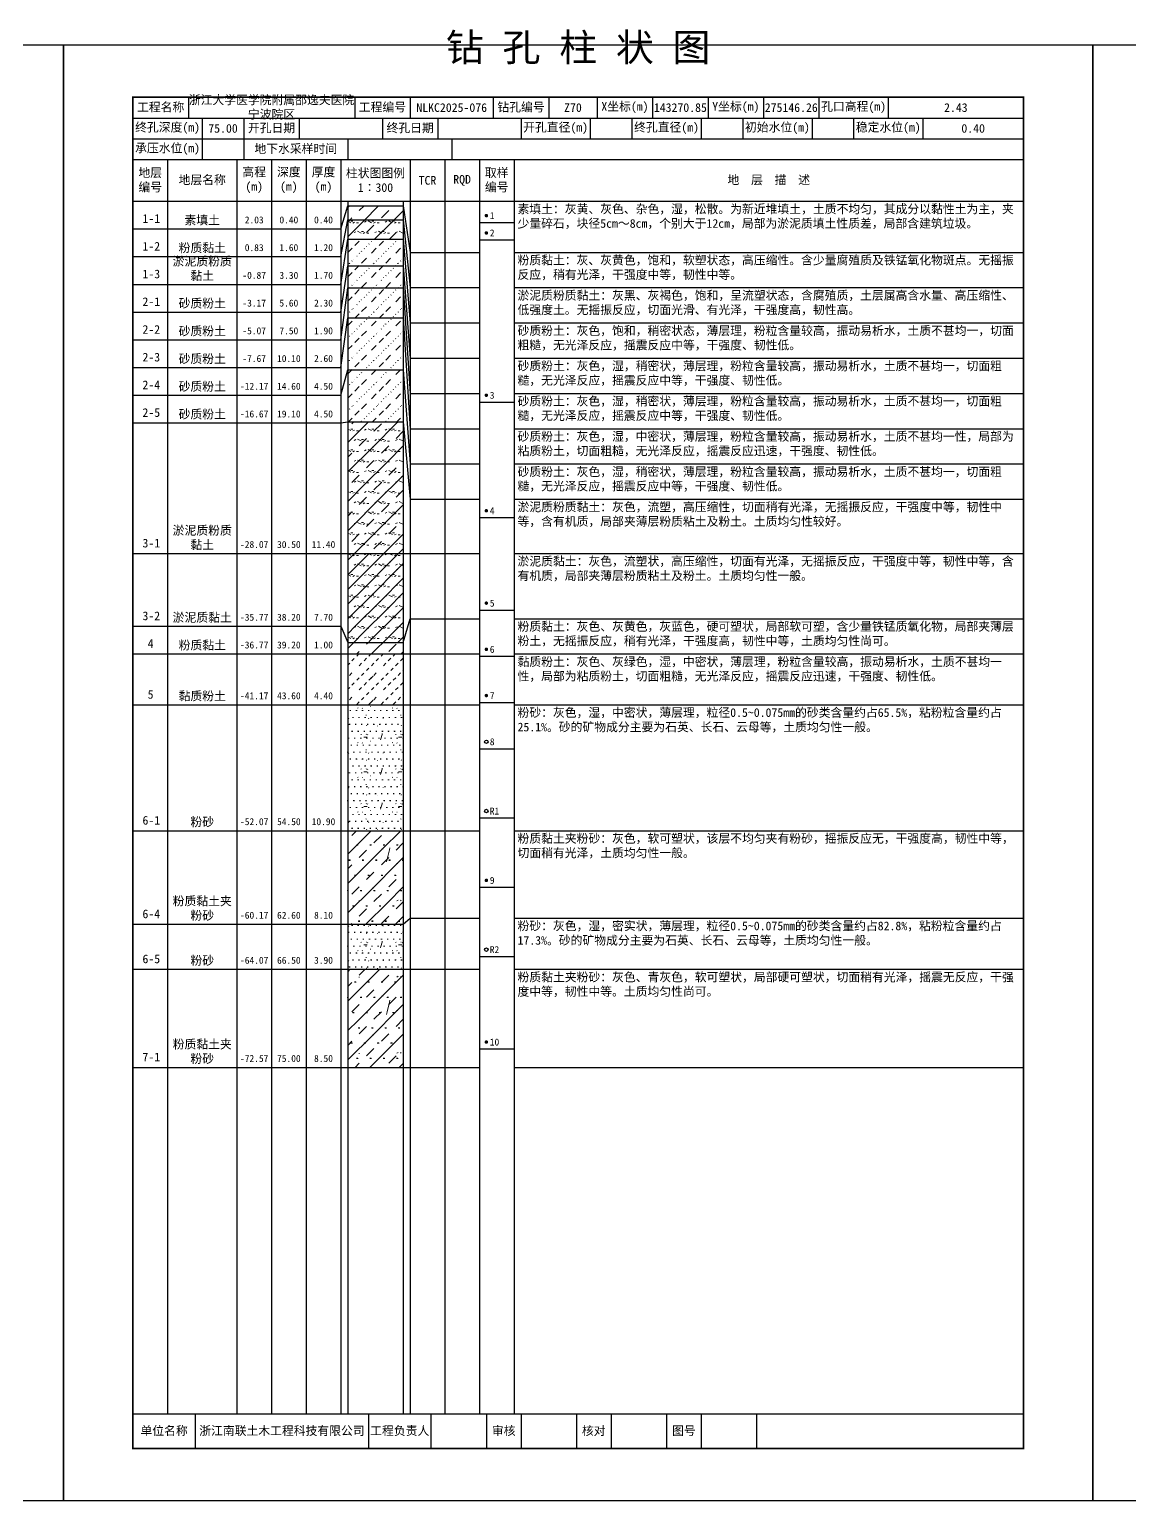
# Model space of a CAD drawing. Extents: x 297 to 65340, y 0 to 425.
# Drawn here: x 53153.1 to 53470.6, y 0 to 424.6 of the extents above; entities that cross this region are included whole.
import ezdxf
from ezdxf.enums import TextEntityAlignment as Align

# ---------------------------------------------------------------- set-up
doc = ezdxf.new("R2010")
doc.units = 0
doc.layers.get('0').update_dxf_attribs({"linetype": 'CONTINUOUS'})
doc.layers.add('FRAME', color=7, linetype='CONTINUOUS')
doc.layers.add('STRATUM', color=7, linetype='CONTINUOUS')
doc.layers.add('HATCH', color=7, linetype='CONTINUOUS', lineweight=13)
doc.styles.add('ST', font='')
doc.styles.get('ST').set_extended_font_data('SimSun')
pattern_1 = [(45, (0, 0), (-4.2426407, 4.2426407), [10, 0]), (45, (1.061, -3.182), (-2.12132034, 6.363961), [3, -3])]
pattern_2 = [(45, (0, 0), (-4.2426407, 4.2426407), [10, 0]), (45, (1.061, -3.182), (-2.12132034, 6.363961), [3, -3]), (26.565, (1.0741, -0.2536), (5.99982296, 5.99981224), [0.567, -12.849]), (0, (0.507, -0.2536), (0, 6), [0.567, -5.433]), (26.565, (-1.5813, 0), (5.99982296, 5.99981224), [0.567, -12.849]), (0, (-1.074, 0.2536), (0, 6), [0.567, -5.433]), (153.435, (0.5071, -0.2536), (-5.9998176, -5.36e-06), [1.134, -12.2826]), (26.565, (4.0741, 2.7464), (5.99982296, 5.99981224), [0.567, -12.849]), (0, (3.507, 2.7464), (0, 6), [0.567, -5.433]), (26.565, (1.4187, 3), (5.99982296, 5.99981224), [0.567, -12.849]), (0, (1.926, 3.2536), (0, 6), [0.567, -5.433]), (153.435, (3.5071, 2.7464), (-5.9998176, -5.36e-06), [1.134, -12.2826])]
pattern_3 = [(45.000006, (0, 0), (-7.3e-07, 6.99998237), [1.971956, -7.927535]), (45.000006, (2.813, 2.829), (-7.3e-07, 6.99998237), [1.99367, -7.905828]), (45.000006, (5.0675, 5.082), (-7.3e-07, 6.99998237), [1.813609, -8.085882]), (26.565052, (0, 3.5), (7.00000042, 7.00000017), [0.0965, -15.555976]), (36.869899, (0.7, 4.2), (6.999999835, 7.000000165), [0.197747, -34.802253]), (315.00001, (3.5, 6.976), (6.99998237, 1.2e-06), [0.033054, -9.866441]), (26.565052, (3.5, 0), (7.00000042, 7.00000017), [0.144749, -15.507727]), (26.565052, (4.2, 0.7), (7.00000042, 7.00000017), [0.10528, -15.547196]), (90.000004, (4.55, 1.05), (-7, -5e-07), [0.028767, -6.971233]), (26.565052, (4.9, 1.4), (7.00000042, 7.00000017), [0.091014, -31.213938]), (36.869899, (5.6, 2.1), (6.999999835, 7.000000165), [0.110692, -34.889308]), (45.000002, (6.3, 2.8), (-2.4e-07, 6.99998237), [0.109112, -9.790383]), (315.00001, (6.914, 3.548), (6.99998237, 1.2e-06), [0.033054, -9.866441]), (36.869898, (1.4, 4.9), (6.999999957, 7.000000043), [0.10224, -34.89776]), (53.130103, (2.1, 5.6), (13.999999763, 21.000000158), [0.134384, -34.865616]), (53.130103, (2.8, 6.3), (13.999999763, 21.000000158), [0.126246, -34.873754])]
pattern_4 = [(82.875, (-0.8346, -1.206), (0.00036925, 10.000176442), [0.08929, -80.53371]), (143.13, (-0.7336, -1.2818), (-29.99996427, 20.00005359), [0.12627, -49.87373]), (172.875, (-0.5564, -1.304), (-70.000245666, 9.99966033), [0.17857, -80.44443]), (206.565, (-0.378, -1.2147), (-9.99970493, -9.99968706), [0.19954, -22.16046]), (243.435, (-0.2887, -1.0363), (8.93e-06, -9.999696), [0.19954, -22.16146]), (255.964, (-0.1994, -0.679), (-0.00020004, -9.99950129), [0.36813, -40.86287]), (255.964, (0.1106, 0.561), (-0.00020004, -9.99950129), [1.27838, -39.95262]), (255.964, (0.179, 0.835), (-0.00020004, -9.99950129), [0.28235, -40.94865]), (216.87, (0.3694, 1.0892), (-9.999982136, -10.000017864), [0.12627, -49.87373]), (243.435, (0.2683, 1.0135), (8.93e-06, -9.999696), [0.19954, -22.16146]), (206.565, (0.548, 1.1785), (-9.99970493, -9.99968706), [0.19954, -22.16046]), (172.875, (0.725, 1.1563), (-70.000245666, 9.99966033), [0.17857, -80.44443]), (143.13, (0.826, 1.0806), (-29.99996427, 20.00005359), [0.12627, -49.87373]), (82.875, (0.815, 0.992), (0.00036925, 10.000176442), [0.08929, -80.53371]), (0, (-0.33, 0.34), (0, 10), [0.89286, -9.10714]), (0, (0.025, 0), (1, 2), [0, -1.75]), (0, (0, 0.025), (1, 2), [0, -1.75]), (0, (0, 0), (1, 2), [0, -1.75]), (0, (-0.025, 0), (1, 2), [0, -1.75]), (0, (0, -0.025), (1, 2), [0, -1.75])]
pattern_5 = [(82.875, (-1.8361, -2.6533), (0.00081235, 22.00038817), [0.196438, -177.174162]), (143.13, (-1.614, -2.82), (-65.9999214, 44.0001179), [0.277794, -109.722206]), (172.875, (-1.224, -2.8687), (-154.00054047, 21.99925272), [0.392854, -176.977746]), (206.565, (-0.831, -2.672), (-21.9993508, -21.9993115), [0.438988, -48.753012]), (243.435, (-0.635, -2.28), (1.96e-05, -21.9993312), [0.438988, -48.755212]), (255.964, (-0.4387, -1.494), (-0.0004401, -21.99890283), [0.809886, -89.898314]), (255.964, (0.2434, 1.2344), (-0.0004401, -21.99890283), [2.812436, -87.895764]), (255.964, (0.394, 1.837), (-0.0004401, -21.99890283), [0.62117, -90.08703]), (216.87, (0.8126, 2.3963), (-21.9999607, -22.0000393), [0.277794, -109.722206]), (243.435, (0.59, 2.23), (1.96e-05, -21.9993312), [0.438988, -48.755212]), (206.565, (1.205, 2.593), (-21.9993508, -21.9993115), [0.438988, -48.753012]), (172.875, (1.595, 2.544), (-154.00054047, 21.99925272), [0.392854, -176.977746]), (143.13, (1.8173, 2.3772), (-65.9999214, 44.0001179), [0.277794, -109.722206]), (82.875, (1.793, 2.1823), (0.00081235, 22.00038817), [0.196438, -177.174162]), (0, (-0.725, 0.748), (0, 22), [1.964292, -20.035708]), (0, (0.055, 0), (2.2, 4.4), [0, -3.85]), (0, (0, 0.055), (2.2, 4.4), [0, -3.85]), (0, (0, 0), (2.2, 4.4), [0, -3.85]), (0, (-0.055, 0), (2.2, 4.4), [0, -3.85]), (0, (0, -0.055), (2.2, 4.4), [0, -3.85])]

# ---------------------------------------------------------------- blocks, each defined once
blk = doc.blocks.new('SolidCircle')
at = {"const_width": 0.5}
blk.add_lwpolyline([(-0.25, 0, 1), (0.25, 0, 1)], format="xyb", close=True, dxfattribs=at)

msp = doc.modelspace()

# ---------------------------------------------------------------- hatches: boundary and pattern name
at = {"layer": 'HATCH'}
h = msp.add_hatch(dxfattribs=at)
h.set_pattern_fill('FZNT', color=256, style=0)
h.set_pattern_definition(pattern_1)
h.paths.add_polyline_path([(53261, 373.67), (53245, 373.67), (53245, 369.67), (53261, 369.67)])
h = msp.add_hatch(dxfattribs=at)
h.set_pattern_fill('YNFNT', color=256, style=0)
h.set_pattern_definition(pattern_2)
h.paths.add_polyline_path([(53261, 369.67), (53245, 369.67), (53245, 364), (53261, 364)])
h = msp.add_hatch(dxfattribs=at)
h.set_pattern_fill('SZFT', color=256, style=0)
h.set_pattern_definition(pattern_3)
h.paths.add_polyline_path([(53261, 364), (53245, 364), (53245, 356.33), (53261, 356.33)])
h = msp.add_hatch(dxfattribs=at)
h.set_pattern_fill('SZFT', color=256, style=0)
h.set_pattern_definition(pattern_3)
h.paths.add_polyline_path([(53261, 356.33), (53245, 356.33), (53245, 350), (53261, 350)])
h = msp.add_hatch(dxfattribs=at)
h.set_pattern_fill('SZFT', color=256, style=0)
h.set_pattern_definition(pattern_3)
h.paths.add_polyline_path([(53261, 350), (53245, 350), (53245, 341.33), (53261, 341.33)])
h = msp.add_hatch(dxfattribs=at)
h.set_pattern_fill('SZFT', color=256, style=0)
h.set_pattern_definition(pattern_3)
h.paths.add_polyline_path([(53261, 341.33), (53245, 341.33), (53245, 326.33), (53261, 326.33)])
h = msp.add_hatch(dxfattribs=at)
h.set_pattern_fill('SZFT', color=256, style=0)
h.set_pattern_definition(pattern_3)
h.paths.add_polyline_path([(53261, 326.33), (53245, 326.33), (53245, 311.33), (53261, 311.33)])
h = msp.add_hatch(dxfattribs=at)
h.set_pattern_fill('YNFNT', color=256, style=0)
h.set_pattern_definition(pattern_2)
h.paths.add_polyline_path([(53261, 311.33), (53245, 311.33), (53245, 273.33), (53261, 273.33)])
h = msp.add_hatch(dxfattribs=at)
h.set_pattern_fill('YNNT', color=256, style=0)
h.set_pattern_definition([(45, (0, 0), (-2.12132034, 2.12132034), [10, 0]), (26.565, (1.0741, -0.2536), (5.99982296, 5.99981224), [0.567, -12.849]), (0, (0.507, -0.2536), (0, 6), [0.567, -5.433]), (26.565, (-1.5813, 0), (5.99982296, 5.99981224), [0.567, -12.849]), (0, (-1.074, 0.2536), (0, 6), [0.567, -5.433]), (153.435, (0.5071, -0.2536), (-5.9998176, -5.36e-06), [1.134, -12.2826]), (26.565, (4.0741, 2.7464), (5.99982296, 5.99981224), [0.567, -12.849]), (0, (3.507, 2.7464), (0, 6), [0.567, -5.433]), (26.565, (1.4187, 3), (5.99982296, 5.99981224), [0.567, -12.849]), (0, (1.926, 3.2536), (0, 6), [0.567, -5.433]), (153.435, (3.5071, 2.7464), (-5.9998176, -5.36e-06), [1.134, -12.2826])])
h.paths.add_polyline_path([(53261, 273.33), (53245, 273.33), (53245, 247.67), (53261, 247.67)])
h = msp.add_hatch(dxfattribs=at)
h.set_pattern_fill('FZNT', color=256, style=0)
h.set_pattern_definition(pattern_1)
h.paths.add_polyline_path([(53261, 247.67), (53245, 247.67), (53245, 244.33), (53261, 244.33)])
h = msp.add_hatch(dxfattribs=at)
h.set_pattern_fill('NZFT', color=256, style=0)
h.set_pattern_definition([(45.000005, (0, 0), (-6e-07, 6.99998237), [0.947297, -8.952198]), (45.000005, (1.4, 1.4), (-6e-07, 6.99998237), [0.986898, -8.912597]), (45.000005, (2.8, 2.8), (-6e-07, 6.99998237), [1.060182, -8.839313]), (45.000005, (4.2, 4.2), (-6e-07, 6.99998237), [0.949178, -8.950318]), (45.000005, (5.6, 5.6), (-6e-07, 6.99998237), [1.036501, -8.862994]), (45.000005, (3.5, 0), (-6e-07, 6.99998237), [1.013348, -8.886147]), (45.000005, (4.9, 1.4), (-6e-07, 6.99998237), [1.078956, -12.120371]), (45.000005, (6.3, 2.8), (-6e-07, 6.99998237), [0.998824, -8.900671]), (45.000003, (0.7, 4.2), (-3.7e-07, 6.99998237), [1.05533, -8.844165]), (45.000003, (2.1, 5.6), (-3.7e-07, 6.99998237), [1.036501, -8.862994])])
h.paths.add_polyline_path([(53261, 244.33), (53245, 244.33), (53245, 229.67), (53261, 229.67)])
h = msp.add_hatch(dxfattribs=at)
h.set_pattern_fill('FS', color=256, style=0)
h.set_pattern_definition(pattern_4)
h.paths.add_polyline_path([(53261, 229.67), (53245, 229.67), (53245, 193.33), (53261, 193.33)])
h = msp.add_hatch(dxfattribs=at)
h.set_pattern_fill('FZNT', color=256, style=0)
h.set_pattern_definition(pattern_1)
h.paths.add_polyline_path([(53261, 193.33), (53245, 193.33), (53245, 166.33), (53261, 166.33)])
h = msp.add_hatch(dxfattribs=at)
h.set_pattern_fill('FS', color=256, scale=2.2, style=0)
h.set_pattern_definition(pattern_5)
h.paths.add_polyline_path([(53261, 193.33), (53245, 193.33), (53245, 166.33), (53261, 166.33)])
h = msp.add_hatch(dxfattribs=at)
h.set_pattern_fill('FS', color=256, style=0)
h.set_pattern_definition(pattern_4)
h.paths.add_polyline_path([(53261, 166.33), (53245, 166.33), (53245, 153.33), (53261, 153.33)])
h = msp.add_hatch(dxfattribs=at)
h.set_pattern_fill('FZNT', color=256, style=0)
h.set_pattern_definition(pattern_1)
h.paths.add_polyline_path([(53261, 153.33), (53245, 153.33), (53245, 125), (53261, 125)])
h = msp.add_hatch(dxfattribs=at)
h.set_pattern_fill('FS', color=256, scale=2.2, style=0)
h.set_pattern_definition(pattern_5)
h.paths.add_polyline_path([(53261, 153.33), (53245, 153.33), (53245, 125), (53261, 125)])

# ---------------------------------------------------------------- linework, layer by layer
at = {"layer": 'FRAME', "color": 245, "linetype": 'Continuous'}
for points in [[(52866, 0), (53163, 0), (53163, 420), (52866, 420)], [(53163, 0), (53460, 0), (53460, 420), (53163, 420)], [(53460, 0), (53757, 0), (53757, 420), (53460, 420)]]:
    msp.add_lwpolyline(points, close=True, dxfattribs=at)
at = {"layer": 'FRAME', "linetype": 'Continuous', "const_width": 0.5}
msp.add_lwpolyline([(53183, 15), (53440, 15), (53440, 405), (53183, 405)], close=True, dxfattribs=at)
at = {"layer": 'FRAME', "color": 0, "linetype": 'Continuous'}
for points in [[(53199, 405), (53199, 399)], [(53247, 405), (53247, 399)], [(53263, 405), (53263, 399)], [(53287, 405), (53287, 399)], [(53303, 405), (53303, 399)], [(53317, 405), (53317, 399)], [(53333, 405), (53333, 399)], [(53349, 405), (53349, 399)], [(53365, 405), (53365, 399)], [(53381, 405), (53381, 399)], [(53401, 405), (53401, 399)], [(53440, 405), (53440, 399)], [(53183, 399), (53440, 399)], [(53203, 399), (53203, 393)], [(53215, 399), (53215, 393)], [(53231, 399), (53231, 393)], [(53255, 399), (53255, 393)], [(53271, 399), (53271, 393)], [(53295, 399), (53295, 393)], [(53315, 399), (53315, 393)], [(53327, 399), (53327, 393)], [(53347, 399), (53347, 393)], [(53359, 399), (53359, 393)], [(53379, 399), (53379, 393)], [(53391, 399), (53391, 393)], [(53411, 399), (53411, 393)], [(53440, 399), (53440, 393)], [(53183, 393), (53440, 393)], [(53203, 393), (53203, 387)], [(53215, 393), (53215, 387)], [(53245, 393), (53245, 387)], [(53275, 393), (53275, 387)], [(53183, 387), (53440, 387)], [(53193, 387), (53193, 25)], [(53213, 387), (53213, 25)], [(53223, 387), (53223, 25)], [(53233, 387), (53233, 25)], [(53243, 387), (53243, 25)], [(53263, 387), (53263, 25)], [(53273, 387), (53273, 25)], [(53283, 387), (53283, 25)], [(53293, 387), (53293, 25)], [(53440, 387), (53440, 25)], [(53183, 375), (53440, 375)], [(53245, 375), (53245, 25)], [(53261, 375), (53261, 25)], [(53183, 25), (53440, 25)], [(53201, 25), (53201, 15)], [(53251, 25), (53251, 15)], [(53269, 25), (53269, 15)], [(53285, 25), (53285, 15)], [(53295, 25), (53295, 15)], [(53311, 25), (53311, 15)], [(53321, 25), (53321, 15)], [(53337, 25), (53337, 15)], [(53347, 25), (53347, 15)], [(53363, 25), (53363, 15)]]:
    msp.add_lwpolyline(points, dxfattribs=at)
at = {"layer": 'STRATUM', "linetype": 'Continuous'}
for points in [[(53243, 367), (53245, 373.67), (53261, 373.67), (53263, 360.23)], [(53243, 359), (53245, 369.67), (53261, 369.67), (53263, 350.06)], [(53183, 367), (53193, 367)], [(53193, 367), (53213, 367)], [(53213, 367), (53223, 367)], [(53223, 367), (53233, 367)], [(53233, 367), (53243, 367)], [(53283, 368.83), (53293, 368.83)], [(53243, 351), (53245, 364), (53261, 364), (53263, 339.88)], [(53283, 363.83), (53293, 363.83)], [(53183, 359), (53193, 359)], [(53193, 359), (53213, 359)], [(53213, 359), (53223, 359)], [(53223, 359), (53233, 359)], [(53233, 359), (53243, 359)], [(53263, 360.23), (53273, 360.23)], [(53273, 360.23), (53283, 360.23)], [(53293, 360.23), (53440, 360.23)], [(53243, 343), (53245, 356.33), (53261, 356.33), (53263, 329.7)], [(53183, 351), (53193, 351)], [(53193, 351), (53213, 351)], [(53213, 351), (53223, 351)], [(53223, 351), (53233, 351)], [(53233, 351), (53243, 351)], [(53243, 335), (53245, 350), (53261, 350), (53263, 319.53)], [(53263, 350.06), (53273, 350.06)], [(53273, 350.06), (53283, 350.06)], [(53293, 350.06), (53440, 350.06)], [(53183, 343), (53193, 343)], [(53193, 343), (53213, 343)], [(53213, 343), (53223, 343)], [(53223, 343), (53233, 343)], [(53233, 343), (53243, 343)], [(53243, 327), (53245, 341.33), (53261, 341.33), (53263, 309.35)], [(53263, 339.88), (53273, 339.88)], [(53273, 339.88), (53283, 339.88)], [(53293, 339.88), (53440, 339.88)], [(53183, 335), (53193, 335)], [(53193, 335), (53213, 335)], [(53213, 335), (53223, 335)], [(53223, 335), (53233, 335)], [(53233, 335), (53243, 335)], [(53183, 327), (53193, 327)], [(53193, 327), (53213, 327)], [(53213, 327), (53223, 327)], [(53223, 327), (53233, 327)], [(53233, 327), (53243, 327)], [(53263, 329.7), (53273, 329.7)], [(53273, 329.7), (53283, 329.7)], [(53293, 329.7), (53440, 329.7)], [(53243, 319), (53245, 326.33), (53261, 326.33), (53263, 299.17)], [(53183, 319), (53193, 319)], [(53193, 319), (53213, 319)], [(53213, 319), (53223, 319)], [(53223, 319), (53233, 319)], [(53233, 319), (53243, 319)], [(53263, 319.53), (53273, 319.53)], [(53273, 319.53), (53283, 319.53)], [(53293, 319.53), (53440, 319.53)], [(53283, 317), (53293, 317)], [(53183, 311), (53193, 311)], [(53193, 311), (53213, 311)], [(53213, 311), (53223, 311)], [(53223, 311), (53233, 311)], [(53233, 311), (53243, 311)], [(53243, 311), (53245, 311.33), (53261, 311.33), (53263, 289)], [(53263, 309.35), (53273, 309.35)], [(53273, 309.35), (53283, 309.35)], [(53293, 309.35), (53440, 309.35)], [(53263, 299.17), (53273, 299.17)], [(53273, 299.17), (53283, 299.17)], [(53293, 299.17), (53440, 299.17)], [(53263, 289), (53273, 289)], [(53273, 289), (53283, 289)], [(53293, 289), (53440, 289)], [(53283, 283.67), (53293, 283.67)], [(53183, 273.33), (53193, 273.33)], [(53193, 273.33), (53213, 273.33)], [(53213, 273.33), (53223, 273.33)], [(53223, 273.33), (53233, 273.33)], [(53233, 273.33), (53243, 273.33)], [(53243, 273.33), (53245, 273.33), (53261, 273.33), (53263, 273.33)], [(53263, 273.33), (53273, 273.33)], [(53273, 273.33), (53283, 273.33)], [(53293, 273.33), (53440, 273.33)], [(53283, 257), (53293, 257)], [(53183, 252.33), (53193, 252.33)], [(53193, 252.33), (53213, 252.33)], [(53213, 252.33), (53223, 252.33)], [(53223, 252.33), (53233, 252.33)], [(53233, 252.33), (53243, 252.33)], [(53243, 252.33), (53245, 247.67), (53261, 247.67), (53263, 254.51)], [(53263, 254.51), (53273, 254.51)], [(53273, 254.51), (53283, 254.51)], [(53293, 254.51), (53440, 254.51)], [(53183, 244.33), (53193, 244.33)], [(53193, 244.33), (53213, 244.33)], [(53213, 244.33), (53223, 244.33)], [(53223, 244.33), (53233, 244.33)], [(53233, 244.33), (53243, 244.33)], [(53243, 244.33), (53245, 244.33), (53261, 244.33), (53263, 244.33)], [(53263, 244.33), (53273, 244.33)], [(53273, 244.33), (53283, 244.33)], [(53283, 243.67), (53293, 243.67)], [(53293, 244.33), (53440, 244.33)], [(53183, 229.67), (53193, 229.67)], [(53193, 229.67), (53213, 229.67)], [(53213, 229.67), (53223, 229.67)], [(53223, 229.67), (53233, 229.67)], [(53233, 229.67), (53243, 229.67)], [(53243, 229.67), (53245, 229.67), (53261, 229.67), (53263, 229.67)], [(53263, 229.67), (53273, 229.67)], [(53273, 229.67), (53283, 229.67)], [(53283, 230.33), (53293, 230.33)], [(53293, 229.67), (53440, 229.67)], [(53283, 217), (53293, 217)], [(53283, 197), (53293, 197)], [(53183, 193.33), (53193, 193.33)], [(53193, 193.33), (53213, 193.33)], [(53213, 193.33), (53223, 193.33)], [(53223, 193.33), (53233, 193.33)], [(53233, 193.33), (53243, 193.33)], [(53243, 193.33), (53245, 193.33), (53261, 193.33), (53263, 193.33)], [(53263, 193.33), (53273, 193.33)], [(53273, 193.33), (53283, 193.33)], [(53293, 193.33), (53440, 193.33)], [(53283, 177), (53293, 177)], [(53183, 166.33), (53193, 166.33)], [(53193, 166.33), (53213, 166.33)], [(53213, 166.33), (53223, 166.33)], [(53223, 166.33), (53233, 166.33)], [(53233, 166.33), (53243, 166.33)], [(53243, 166.33), (53245, 166.33), (53261, 166.33), (53263, 168.1)], [(53263, 168.1), (53273, 168.1)], [(53273, 168.1), (53283, 168.1)], [(53293, 168.1), (53440, 168.1)], [(53183, 153.33), (53193, 153.33)], [(53193, 153.33), (53213, 153.33)], [(53213, 153.33), (53223, 153.33)], [(53223, 153.33), (53233, 153.33)], [(53233, 153.33), (53243, 153.33)], [(53243, 153.33), (53245, 153.33), (53261, 153.33), (53263, 153.33)], [(53263, 153.33), (53273, 153.33)], [(53273, 153.33), (53283, 153.33)], [(53283, 157), (53293, 157)], [(53293, 153.33), (53440, 153.33)], [(53283, 130.33), (53293, 130.33)], [(53183, 125), (53193, 125)], [(53193, 125), (53213, 125)], [(53213, 125), (53223, 125)], [(53223, 125), (53233, 125)], [(53233, 125), (53243, 125)], [(53243, 125), (53245, 125), (53261, 125), (53263, 125)], [(53263, 125), (53273, 125)], [(53273, 125), (53283, 125)], [(53293, 125), (53440, 125)]]:
    msp.add_lwpolyline(points, dxfattribs=at)
at = {"layer": 'STRATUM'}
for centre in [(53285, 219), (53285, 199), (53285, 159)]:
    msp.add_circle(centre, 0.5, dxfattribs=at)

# ---------------------------------------------------------------- block references
for p in [(53285, 370.83), (53285, 365.83), (53285, 319), (53285, 285.67), (53285, 259), (53285, 245.67), (53285, 232.33), (53285, 179), (53285, 132.33)]:
    msp.add_blockref('SolidCircle', p, dxfattribs=at)

# ---------------------------------------------------------------- texts
at = {"layer": 'FRAME', "style": 'ST'}
msp.add_text('钻 孔 柱 状 图', height=8, dxfattribs=at).set_placement((53311.5, 413), align=Align.BOTTOM_CENTER)
at = {"layer": 'FRAME', "char_height": 2.5, "attachment_point": 5, "style": 'ST'}
for s, insert, width in [('工程名称', (53191, 402), 16), ('浙江大学医学院附属邵逸夫医院宁波院区', (53223, 402), 48), ('工程编号', (53255, 402), 16), ('钻孔编号', (53295, 402), 16), ('X坐标(m)', (53325, 402), 16), ('Y坐标(m)', (53357, 402), 16), ('孔口高程(m)', (53391, 402), 20), ('NLKC2025-076', (53275, 402), 24), ('Z70', (53310, 402), 14), ('143270.85', (53341, 402), 16), ('275146.26', (53373, 402), 16), ('2.43', (53420.5, 402), 39), ('终孔深度(m)', (53193, 396), 20), ('75.00', (53209, 396), 12), ('开孔日期', (53223, 396), 16), ('终孔日期', (53263, 396), 16), ('开孔直径(m)', (53305, 396), 20), ('终孔直径(m)', (53337, 396), 20), ('初始水位(m)', (53369, 396), 20), ('稳定水位(m)', (53401, 396), 20), ('0.40', (53425.5, 396), 29), ('承压水位(m)', (53193, 390), 20), ('地下水采样时间', (53230, 390), 30), ('地层编号', (53188, 381), 10), ('地层名称', (53203, 381), 20), ('高程\\P(m)', (53218, 381), 10), ('深度\\P(m)', (53228, 381), 10), ('厚度\\P(m)', (53238, 381), 10), ('柱状图图例\\P1∶300', (53253, 381), 20), ('TCR', (53268, 381), 10), ('RQD', (53278, 381), 10), ('取样编号', (53288, 381), 10), ('地  层  描  述', (53366.5, 381), 147), ('单位名称', (53192, 20), 18), ('浙江南联土木工程科技有限公司', (53226, 20), 50), ('工程负责人', (53260, 20), 18), ('审核', (53290, 20), 10), ('核对', (53316, 20), 10), ('图号', (53342, 20), 10)]:
    msp.add_mtext(s, dxfattribs=dict(at, insert=insert, width=width))
at = {"layer": 'STRATUM', "style": 'ST'}
for s, height, p in [('1-1', 2.5, (53185.75, 370)), ('1', 2, (53286, 370.83)), ('2', 2, (53286, 365.83)), ('1-2', 2.5, (53185.75, 362)), ('1-3', 2.5, (53185.75, 354)), ('2-1', 2.5, (53185.75, 346)), ('2-2', 2.5, (53185.75, 338)), ('2-3', 2.5, (53185.75, 330)), ('2-4', 2.5, (53185.75, 322)), ('3', 2, (53286, 319)), ('2-5', 2.5, (53185.75, 314)), ('4', 2, (53286, 285.67)), ('3-1', 2.5, (53185.75, 276.33)), ('5', 2, (53286, 259)), ('3-2', 2.5, (53185.75, 255.33)), ('4', 2.5, (53187.25, 247.33)), ('6', 2, (53286, 245.67)), ('5', 2.5, (53187.25, 232.67)), ('7', 2, (53286, 232.33)), ('8', 2, (53286, 219)), ('R1', 2, (53286, 199)), ('6-1', 2.5, (53185.75, 196.33)), ('9', 2, (53286, 179)), ('6-4', 2.5, (53185.75, 169.33)), ('6-5', 2.5, (53185.75, 156.33)), ('R2', 2, (53286, 159)), ('10', 2, (53286, 132.33)), ('7-1', 2.5, (53185.75, 128))]:
    msp.add_text(s, height=height, dxfattribs=at).set_placement(p, align=Align.MIDDLE_LEFT)
for s, p in [('2.03', (53218, 368)), ('0.40', (53228, 368)), ('0.40', (53238, 368)), ('0.83', (53218, 360)), ('1.60', (53228, 360)), ('1.20', (53238, 360)), ('-0.87', (53218, 352)), ('3.30', (53228, 352)), ('1.70', (53238, 352)), ('-3.17', (53218, 344)), ('5.60', (53228, 344)), ('2.30', (53238, 344)), ('-5.07', (53218, 336)), ('7.50', (53228, 336)), ('1.90', (53238, 336)), ('-7.67', (53218, 328)), ('10.10', (53228, 328)), ('2.60', (53238, 328)), ('-12.17', (53218, 320)), ('14.60', (53228, 320)), ('4.50', (53238, 320)), ('-16.67', (53218, 312)), ('19.10', (53228, 312)), ('4.50', (53238, 312)), ('-28.07', (53218, 274.33)), ('30.50', (53228, 274.33)), ('11.40', (53238, 274.33)), ('-35.77', (53218, 253.33)), ('38.20', (53228, 253.33)), ('7.70', (53238, 253.33)), ('-36.77', (53218, 245.33)), ('39.20', (53228, 245.33)), ('1.00', (53238, 245.33)), ('-41.17', (53218, 230.67)), ('43.60', (53228, 230.67)), ('4.40', (53238, 230.67)), ('-52.07', (53218, 194.33)), ('54.50', (53228, 194.33)), ('10.90', (53238, 194.33)), ('-60.17', (53218, 167.33)), ('62.60', (53228, 167.33)), ('8.10', (53238, 167.33)), ('-64.07', (53218, 154.33)), ('66.50', (53228, 154.33)), ('3.90', (53238, 154.33)), ('-72.57', (53218, 126)), ('75.00', (53228, 126)), ('8.50', (53238, 126))]:
    msp.add_text(s, height=2, dxfattribs=at).set_placement(p, align=Align.BOTTOM_CENTER)
at = {"layer": 'STRATUM', "char_height": 2.5, "style": 'ST'}
for s, insert, width, attachment_point in [('素填土：灰黄、灰色、杂色，湿，松散。为新近堆填土，土质不均匀，其成分以黏性土为主，夹少量碎石，块径5cm～8cm，个别大于12cm，局部为淤泥质填土性质差，局部含建筑垃圾。', (53294, 374), 146, 1), ('素填土', (53203, 368), 20, 8), ('粉质黏土', (53203, 360), 20, 8), ('淤泥质粉质黏土', (53203, 352), 20, 8), ('粉质黏土：灰、灰黄色，饱和，软塑状态，高压缩性。含少量腐殖质及铁锰氧化物斑点。无摇振反应，稍有光泽，干强度中等，韧性中等。', (53294, 359.23), 146, 1), ('淤泥质粉质黏土：灰黑、灰褐色，饱和，呈流塑状态，含腐殖质，土层属高含水量、高压缩性、低强度土。无摇振反应，切面光滑、有光泽，干强度高，韧性高。', (53294, 349.06), 146, 1), ('砂质粉土', (53203, 344), 20, 8), ('砂质粉土', (53203, 336), 20, 8), ('砂质粉土：灰色，饱和，稍密状态，薄层理，粉粒含量较高，振动易析水，土质不甚均一，切面粗糙，无光泽反应，摇震反应中等，干强度、韧性低。', (53294, 338.88), 146, 1), ('砂质粉土', (53203, 328), 20, 8), ('砂质粉土：灰色，湿，稍密状，薄层理，粉粒含量较高，振动易析水，土质不甚均一，切面粗糙，无光泽反应，摇震反应中等，干强度、韧性低。', (53294, 328.7), 146, 1), ('砂质粉土', (53203, 320), 20, 8), ('砂质粉土：灰色，湿，稍密状，薄层理，粉粒含量较高，振动易析水，土质不甚均一，切面粗糙，无光泽反应，摇震反应中等，干强度、韧性低。', (53294, 318.53), 146, 1), ('砂质粉土', (53203, 312), 20, 8), ('砂质粉土：灰色，湿，中密状，薄层理，粉粒含量较高，振动易析水，土质不甚均一性，局部为粘质粉土，切面粗糙，无光泽反应，摇震反应迅速，干强度、韧性低。', (53294, 308.35), 146, 1), ('砂质粉土：灰色，湿，稍密状，薄层理，粉粒含量较高，振动易析水，土质不甚均一，切面粗糙，无光泽反应，摇震反应中等，干强度、韧性低。', (53294, 298.17), 146, 1), ('淤泥质粉质黏土：灰色，流塑，高压缩性，切面稍有光泽，无摇振反应，干强度中等，韧性中等，含有机质，局部夹薄层粉质粘土及粉土。土质均匀性较好。', (53294, 288), 146, 1), ('淤泥质粉质黏土', (53203, 274.33), 20, 8), ('淤泥质黏土：灰色，流塑状，高压缩性，切面有光泽，无摇振反应，干强度中等，韧性中等，含有机质，局部夹薄层粉质粘土及粉土。土质均匀性一般。', (53294, 272.33), 146, 1), ('淤泥质黏土', (53203, 253.33), 20, 8), ('粉质黏土：灰色、灰黄色，灰蓝色，硬可塑状，局部软可塑，含少量铁锰质氧化物，局部夹薄层粉土，无摇振反应，稍有光泽，干强度高，韧性中等，土质均匀性尚可。', (53294, 253.51), 146, 1), ('粉质黏土', (53203, 245.33), 20, 8), ('黏质粉土：灰色、灰绿色，湿，中密状，薄层理，粉粒含量较高，振动易析水，土质不甚均一性，局部为粘质粉土，切面粗糙，无光泽反应，摇震反应迅速，干强度、韧性低。', (53294, 243.33), 146, 1), ('黏质粉土', (53203, 230.67), 20, 8), ('粉砂：灰色，湿，中密状，薄层理，粒径0.5~0.075mm的砂类含量约占65.5%，粘粉粒含量约占25.1%。砂的矿物成分主要为石英、长石、云母等，土质均匀性一般。', (53294, 228.67), 146, 1), ('粉砂', (53203, 194.33), 20, 8), ('粉质黏土夹粉砂：灰色，软可塑状，该层不均匀夹有粉砂，摇振反应无，干强度高，韧性中等，切面稍有光泽，土质均匀性一般。', (53294, 192.33), 146, 1), ('粉质黏土夹粉砂', (53203, 167.33), 20, 8), ('粉砂：灰色，湿，密实状，薄层理，粒径0.5~0.075mm的砂类含量约占82.8%，粘粉粒含量约占17.3%。砂的矿物成分主要为石英、长石、云母等，土质均匀性一般。', (53294, 167.1), 146, 1), ('粉砂', (53203, 154.33), 20, 8), ('粉质黏土夹粉砂：灰色、青灰色，软可塑状，局部硬可塑状，切面稍有光泽，摇震无反应，干强度中等，韧性中等。土质均匀性尚可。', (53294, 152.33), 146, 1), ('粉质黏土夹粉砂', (53203, 126), 20, 8)]:
    msp.add_mtext(s, dxfattribs=dict(at, insert=insert, width=width, attachment_point=attachment_point))

doc.saveas('drawing.dxf')
